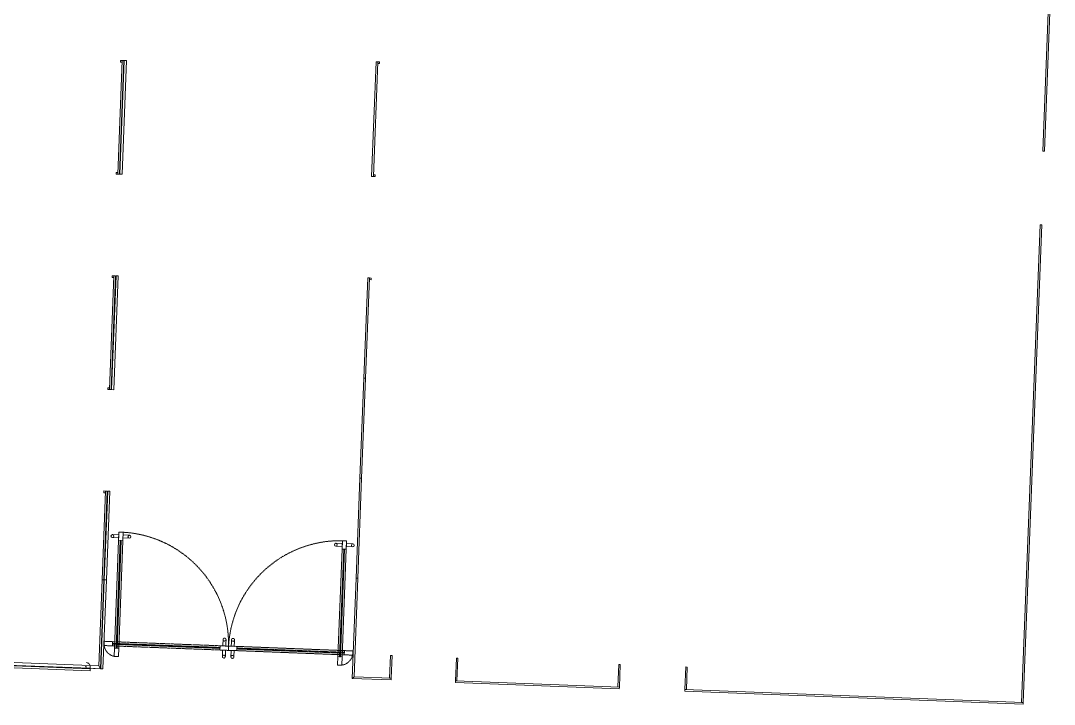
# Model space of a CAD drawing. Header units: millimetres. Extents: x 17924 to 83548, y -4690 to 56252.
# Drawn here: x 51828 to 64035, y 25449 to 33521 of the extents above; entities that cross this region are included whole.
import ezdxf

# ---------------------------------------------------------------- set-up
doc = ezdxf.new("R2010")
doc.units = ezdxf.units.MM
doc.header["$MEASUREMENT"] = 0
doc.linetypes.add('DGN Style 2', pattern=[10, 6, -4])
for name, color, linetype, lineweight in [('DOOR', 40, 'Continuous', 0), ('DOOR-OPNG', 40, 'Continuous', 0), ('GLAZ', 4, 'Continuous', 0), ('WALL-LNIG', 1, 'Continuous', 0)]:
    doc.layers.add(name, color=color, linetype=linetype, lineweight=lineweight)

# ---------------------------------------------------------------- blocks, each defined once
blk = doc.blocks.new('*U39')
at = {"color": 0, "linetype": 'ByBlock', "lineweight": -2}
for p, q in [((7, 0), (-7, 0)), ((0, 7), (0, -7))]:
    blk.add_line(p, q, dxfattribs=at)
blk.add_circle((0, 0), 3.46, dxfattribs=at)
blk = doc.blocks.new('*U206')
at = {"color": 0, "linetype": 'ByBlock', "lineweight": -2, "extrusion": (0, 0, -1), "flags": 128}
blk.add_lwpolyline([(-28, -32), (47, -29), (46, 6), (-29, 3)], dxfattribs=at)
at = {"color": 0, "linetype": 'ByBlock', "lineweight": -2}
blk.add_wipeout([(46, -15), (46, -16), (46, -18), (46, -19), (45, -20), (45, -21), (45, -22), (44, -23), (44, -24), (43, -25), (42, -26), (42, -26), (41, -27), (40, -28), (39, -29), (38, -29), (37, -30), (36, -30), (35, -31), (34, -31), (33, -32), (32, -32), (31, -32), (30, -32), (29, -32), (28, -32), (27, -32), (26, -32), (25, -32), (24, -31), (22, -31), (21, -31), (20, -30), (20, -30), (19, -29), (18, -28), (17, -28), (16, -27), (15, -26), (15, -25), (14, -24), (13, -24), (13, -23), (12, -22), (12, -21), (12, -19), (11, -18), (11, -17), (11, -16), (11, -15), (11, -14), (11, -13), (11, -12), (11, -11), (12, -10), (12, -9), (13, -8), (13, -7), (14, -6), (14, -5), (15, -4), (16, -3), (16, -2), (17, -1), (18, -1), (19, 0), (20, 0), (21, 1), (22, 1), (23, 2), (24, 2), (25, 2), (26, 3), (27, 3), (28, 3), (29, 3), (30, 3), (31, 3), (32, 2), (34, 2), (35, 2), (36, 1), (37, 1), (38, 0), (38, 0), (39, -1), (40, -2), (41, -2), (42, -3), (42, -4), (43, -5), (44, -6), (44, -7), (45, -8), (45, -9), (45, -10), (46, -11), (46, -12), (46, -13)], dxfattribs=at)
at = {"color": 0, "linetype": 'ByBlock', "lineweight": -2, "extrusion": (0, 0, -1)}
blk.add_circle((-29, -15), 17.5, dxfattribs=at)
blk = doc.blocks.new('*U207')
at = {"color": 0, "linetype": 'ByBlock', "lineweight": -2, "flags": 128}
blk.add_lwpolyline([(28, -32), (-47, -29), (-46, 6), (29, 3)], dxfattribs=at)
at = {"color": 0, "linetype": 'ByBlock', "lineweight": -2}
blk.add_wipeout([(46, -15), (46, -14), (46, -13), (46, -12), (46, -11), (45, -10), (45, -9), (45, -8), (44, -7), (44, -6), (43, -5), (42, -4), (42, -3), (41, -2), (40, -2), (39, -1), (38, 0), (38, 0), (37, 1), (36, 1), (35, 2), (34, 2), (32, 2), (31, 3), (30, 3), (29, 3), (28, 3), (27, 3), (26, 3), (25, 2), (24, 2), (23, 2), (22, 1), (21, 1), (20, 0), (19, 0), (18, -1), (17, -1), (16, -2), (16, -3), (15, -4), (14, -5), (14, -6), (13, -7), (13, -8), (12, -9), (12, -10), (11, -11), (11, -12), (11, -13), (11, -14), (11, -15), (11, -16), (11, -17), (11, -18), (12, -19), (12, -21), (12, -22), (13, -23), (13, -24), (14, -24), (15, -25), (15, -26), (16, -27), (17, -28), (18, -28), (19, -29), (20, -30), (20, -30), (21, -31), (23, -31), (24, -31), (25, -32), (26, -32), (27, -32), (28, -32), (29, -32), (30, -32), (31, -32), (32, -32), (33, -32), (34, -31), (35, -31), (36, -30), (37, -30), (38, -29), (39, -29), (40, -28), (41, -27), (42, -26), (42, -26), (43, -25), (44, -24), (44, -23), (45, -22), (45, -21), (45, -20), (46, -19), (46, -18)], dxfattribs=at)
blk.add_circle((29, -15), 17.5, dxfattribs=at)
blk = doc.blocks.new('*U205')
at = {"layer": 'DOOR', "color": 0, "linetype": 'ByBlock', "lineweight": -2, "flags": 128}
blk.add_lwpolyline([(-640, 77), (-740, 80), (-742, 30), (-642, 27), (-640, 77)], close=True, dxfattribs=at)
at = {"layer": 'DOOR', "color": 0, "linetype": 'ByBlock', "lineweight": -2, "extrusion": (0, 0, -1), "rotation": 94.43021704801919}
blk.add_blockref('*U206', (-694, 71), dxfattribs=at)
at = {"layer": 'DOOR', "color": 0, "linetype": 'ByBlock', "lineweight": -2, "rotation": 269.9960612626599}
blk.add_blockref('*U207', (689, -71), dxfattribs=at)
at = {"layer": 'DOOR', "color": 0, "linetype": 'ByBlock', "lineweight": -2}
for p, q in [((-642, 27), (627, -23)), ((629, 27), (-640, 77))]:
    blk.add_line(p, q, dxfattribs=at)
at = {"layer": 'DOOR', "color": 0, "linetype": 'ByBlock', "lineweight": -2, "flags": 128}
blk.add_lwpolyline([(729, 24), (629, 27), (627, -23), (727, -26), (729, 24)], close=True, dxfattribs=at)
at = {"layer": 'GLAZ', "color": 0, "linetype": 'ByBlock', "lineweight": -2, "flags": 128}
blk.add_lwpolyline([(-641, 57), (628, 7), (628, -3), (-641, 47), (-641, 57)], close=True, dxfattribs=at)
blk = doc.blocks.new('*U209')
at = {"color": 0, "linetype": 'ByBlock', "lineweight": -2, "extrusion": (0, 0, -1), "flags": 128}
blk.add_lwpolyline([(-28, -32), (47, -29), (46, 6), (-29, 3)], dxfattribs=at)
at = {"color": 0, "linetype": 'ByBlock', "lineweight": -2}
blk.add_wipeout([(46, -15), (46, -16), (46, -18), (46, -19), (45, -20), (45, -21), (45, -22), (44, -23), (44, -24), (43, -25), (42, -26), (42, -26), (41, -27), (40, -28), (39, -29), (38, -29), (37, -30), (36, -30), (35, -31), (34, -31), (33, -32), (32, -32), (31, -32), (30, -32), (29, -32), (28, -32), (27, -32), (26, -32), (25, -32), (24, -31), (22, -31), (21, -31), (20, -30), (20, -30), (19, -29), (18, -28), (17, -28), (16, -27), (15, -26), (15, -25), (14, -24), (13, -24), (13, -23), (12, -22), (12, -21), (12, -19), (11, -18), (11, -17), (11, -16), (11, -15), (11, -14), (11, -13), (11, -12), (11, -11), (12, -10), (12, -9), (13, -8), (13, -7), (14, -6), (14, -5), (15, -4), (16, -3), (16, -2), (17, -1), (18, -1), (19, 0), (20, 0), (21, 1), (22, 1), (23, 2), (24, 2), (25, 2), (26, 3), (27, 3), (28, 3), (29, 3), (30, 3), (31, 3), (32, 2), (34, 2), (35, 2), (36, 1), (37, 1), (38, 0), (38, 0), (39, -1), (40, -2), (41, -2), (42, -3), (42, -4), (43, -5), (44, -6), (44, -7), (45, -8), (45, -9), (45, -10), (46, -11), (46, -12), (46, -13)], dxfattribs=at)
at = {"color": 0, "linetype": 'ByBlock', "lineweight": -2, "extrusion": (0, 0, -1)}
blk.add_circle((-29, -15), 17.5, dxfattribs=at)
blk = doc.blocks.new('*U210')
at = {"color": 0, "linetype": 'ByBlock', "lineweight": -2, "flags": 128}
blk.add_lwpolyline([(28, -32), (-47, -29), (-46, 6), (29, 3)], dxfattribs=at)
at = {"color": 0, "linetype": 'ByBlock', "lineweight": -2}
blk.add_wipeout([(46, -15), (46, -14), (46, -13), (46, -12), (46, -11), (45, -10), (45, -9), (45, -8), (44, -7), (44, -6), (43, -5), (42, -4), (42, -3), (41, -2), (40, -2), (39, -1), (38, 0), (38, 0), (37, 1), (36, 1), (35, 2), (34, 2), (32, 2), (31, 3), (30, 3), (29, 3), (28, 3), (27, 3), (26, 3), (25, 2), (24, 2), (23, 2), (22, 1), (21, 1), (20, 0), (19, 0), (18, -1), (17, -1), (16, -2), (16, -3), (15, -4), (14, -5), (14, -6), (13, -7), (13, -8), (12, -9), (12, -10), (11, -11), (11, -12), (11, -13), (11, -14), (11, -15), (11, -16), (11, -17), (11, -18), (12, -19), (12, -21), (12, -22), (13, -23), (13, -24), (14, -24), (15, -25), (15, -26), (16, -27), (17, -28), (18, -28), (19, -29), (20, -30), (20, -30), (21, -31), (23, -31), (24, -31), (25, -32), (26, -32), (27, -32), (28, -32), (29, -32), (30, -32), (31, -32), (32, -32), (33, -32), (34, -31), (35, -31), (36, -30), (37, -30), (38, -29), (39, -29), (40, -28), (41, -27), (42, -26), (42, -26), (43, -25), (44, -24), (44, -23), (45, -22), (45, -21), (45, -20), (46, -19), (46, -18)], dxfattribs=at)
blk.add_circle((29, -15), 17.5, dxfattribs=at)
blk = doc.blocks.new('*U208')
at = {"layer": 'DOOR', "color": 0, "linetype": 'ByBlock', "lineweight": -2, "flags": 128}
blk.add_lwpolyline([(-640, 77), (-740, 80), (-742, 30), (-642, 27), (-640, 77)], close=True, dxfattribs=at)
at = {"layer": 'DOOR', "color": 0, "linetype": 'ByBlock', "lineweight": -2, "extrusion": (0, 0, -1), "rotation": 94.43021704801919}
blk.add_blockref('*U209', (-694, 71), dxfattribs=at)
at = {"layer": 'DOOR', "color": 0, "linetype": 'ByBlock', "lineweight": -2, "rotation": 269.9960612626599}
blk.add_blockref('*U210', (689, -71), dxfattribs=at)
at = {"layer": 'DOOR', "color": 0, "linetype": 'ByBlock', "lineweight": -2}
for p, q in [((-642, 27), (627, -23)), ((629, 27), (-640, 77))]:
    blk.add_line(p, q, dxfattribs=at)
at = {"layer": 'DOOR', "color": 0, "linetype": 'ByBlock', "lineweight": -2, "flags": 128}
blk.add_lwpolyline([(729, 24), (629, 27), (627, -23), (727, -26), (729, 24)], close=True, dxfattribs=at)
at = {"layer": 'GLAZ', "color": 0, "linetype": 'ByBlock', "lineweight": -2, "flags": 128}
blk.add_lwpolyline([(-641, 57), (628, 7), (628, -3), (-641, 47), (-641, 57)], close=True, dxfattribs=at)
blk = doc.blocks.new('*U204')
at = {"layer": 'DOOR', "color": 0, "linetype": 'DGN Style 2', "lineweight": -2}
blk.add_blockref('*U205', (8, 542), dxfattribs=at)
at = {"layer": 'DOOR', "color": 0, "lineweight": -2, "rotation": 269.9999999999939}
blk.add_blockref('*U208', (-633, 0), dxfattribs=at)
at = {"layer": 'DOOR-OPNG', "color": 0, "linetype": 'DGN Style 2', "lineweight": -2}
for radius, start, end in [(150, 78.1948, 187.371), (1320, 266.7092, 358.8567)]:
    blk.add_arc((-583, 591), radius, start, end, dxfattribs=at)
blk = doc.blocks.new('*U213')
at = {"color": 0, "linetype": 'ByBlock', "lineweight": -2, "flags": 128}
blk.add_lwpolyline([(28, -32), (-47, -29), (-46, 6), (29, 3)], dxfattribs=at)
at = {"color": 0, "linetype": 'ByBlock', "lineweight": -2}
blk.add_wipeout([(46, -15), (46, -14), (46, -13), (46, -12), (46, -11), (45, -10), (45, -9), (45, -8), (44, -7), (44, -6), (43, -5), (42, -4), (42, -3), (41, -2), (40, -2), (39, -1), (38, 0), (38, 0), (37, 1), (36, 1), (35, 2), (34, 2), (32, 2), (31, 3), (30, 3), (29, 3), (28, 3), (27, 3), (26, 3), (25, 2), (24, 2), (23, 2), (22, 1), (21, 1), (20, 0), (19, 0), (18, -1), (17, -1), (16, -2), (16, -3), (15, -4), (14, -5), (14, -6), (13, -7), (13, -8), (12, -9), (12, -10), (11, -11), (11, -12), (11, -13), (11, -14), (11, -15), (11, -16), (11, -17), (11, -18), (12, -19), (12, -21), (12, -22), (13, -23), (13, -24), (14, -24), (15, -25), (15, -26), (16, -27), (17, -28), (18, -28), (19, -29), (20, -30), (20, -30), (21, -31), (22, -31), (24, -31), (25, -32), (26, -32), (27, -32), (28, -32), (29, -32), (30, -32), (31, -32), (32, -32), (33, -32), (34, -31), (35, -31), (36, -30), (37, -30), (38, -29), (39, -29), (40, -28), (41, -27), (42, -26), (42, -26), (43, -25), (44, -24), (44, -23), (45, -22), (45, -21), (45, -20), (46, -19), (46, -18)], dxfattribs=at)
blk.add_circle((29, -15), 17.5, dxfattribs=at)
blk = doc.blocks.new('*U214')
at = {"color": 0, "linetype": 'ByBlock', "lineweight": -2, "extrusion": (0, 0, -1), "flags": 128}
blk.add_lwpolyline([(-28, -32), (47, -29), (46, 6), (-29, 3)], dxfattribs=at)
at = {"color": 0, "linetype": 'ByBlock', "lineweight": -2}
blk.add_wipeout([(46, -15), (46, -16), (46, -18), (46, -19), (45, -20), (45, -21), (45, -22), (44, -23), (44, -24), (43, -25), (42, -26), (42, -26), (41, -27), (40, -28), (39, -29), (38, -29), (37, -30), (36, -30), (35, -31), (34, -31), (33, -32), (32, -32), (31, -32), (30, -32), (29, -32), (28, -32), (27, -32), (26, -32), (25, -32), (24, -31), (23, -31), (21, -31), (20, -30), (20, -30), (19, -29), (18, -28), (17, -28), (16, -27), (15, -26), (15, -25), (14, -24), (13, -24), (13, -23), (12, -22), (12, -21), (12, -19), (11, -18), (11, -17), (11, -16), (11, -15), (11, -14), (11, -13), (11, -12), (11, -11), (12, -10), (12, -9), (13, -8), (13, -7), (14, -6), (14, -5), (15, -4), (16, -3), (16, -2), (17, -1), (18, -1), (19, 0), (20, 0), (21, 1), (22, 1), (23, 2), (24, 2), (25, 2), (26, 3), (27, 3), (28, 3), (29, 3), (30, 3), (31, 3), (32, 2), (34, 2), (35, 2), (36, 1), (37, 1), (38, 0), (38, 0), (39, -1), (40, -2), (41, -2), (42, -3), (42, -4), (43, -5), (44, -6), (44, -7), (45, -8), (45, -9), (45, -10), (46, -11), (46, -12), (46, -13)], dxfattribs=at)
at = {"color": 0, "linetype": 'ByBlock', "lineweight": -2, "extrusion": (0, 0, -1)}
blk.add_circle((-29, -15), 17.5, dxfattribs=at)
blk = doc.blocks.new('*U212')
at = {"layer": 'DOOR', "color": 0, "linetype": 'ByBlock', "lineweight": -2, "extrusion": (0, 0, -1), "flags": 128}
blk.add_lwpolyline([(640, 77), (740, 80), (742, 30), (642, 27), (640, 77)], close=True, dxfattribs=at)
at = {"layer": 'DOOR', "color": 0, "linetype": 'ByBlock', "lineweight": -2, "extrusion": (0, 0, -1), "rotation": 94.43021704801919}
blk.add_blockref('*U213', (-694, 71), dxfattribs=at)
at = {"layer": 'DOOR', "color": 0, "linetype": 'ByBlock', "lineweight": -2, "rotation": 269.9960612626599}
blk.add_blockref('*U214', (689, -71), dxfattribs=at)
at = {"layer": 'DOOR', "color": 0, "linetype": 'ByBlock', "lineweight": -2}
for p, q in [((-642, 27), (627, -23)), ((629, 27), (-640, 77))]:
    blk.add_line(p, q, dxfattribs=at)
at = {"layer": 'DOOR', "color": 0, "linetype": 'ByBlock', "lineweight": -2, "extrusion": (0, 0, -1), "flags": 128}
blk.add_lwpolyline([(-729, 24), (-629, 27), (-627, -23), (-727, -26), (-729, 24)], close=True, dxfattribs=at)
at = {"layer": 'GLAZ', "color": 0, "linetype": 'ByBlock', "lineweight": -2, "extrusion": (0, 0, -1), "flags": 128}
blk.add_lwpolyline([(641, 57), (-628, 7), (-628, -3), (641, 47), (641, 57)], close=True, dxfattribs=at)
blk = doc.blocks.new('*U216')
at = {"color": 0, "linetype": 'ByBlock', "lineweight": -2, "flags": 128}
blk.add_lwpolyline([(28, -32), (-47, -29), (-46, 6), (29, 3)], dxfattribs=at)
at = {"color": 0, "linetype": 'ByBlock', "lineweight": -2}
blk.add_wipeout([(46, -15), (46, -14), (46, -13), (46, -12), (46, -11), (45, -10), (45, -9), (45, -8), (44, -7), (44, -6), (43, -5), (42, -4), (42, -3), (41, -2), (40, -2), (39, -1), (38, 0), (38, 0), (37, 1), (36, 1), (35, 2), (34, 2), (32, 2), (31, 3), (30, 3), (29, 3), (28, 3), (27, 3), (26, 3), (25, 2), (24, 2), (23, 2), (22, 1), (21, 1), (20, 0), (19, 0), (18, -1), (17, -1), (16, -2), (16, -3), (15, -4), (14, -5), (14, -6), (13, -7), (13, -8), (12, -9), (12, -10), (11, -11), (11, -12), (11, -13), (11, -14), (11, -15), (11, -16), (11, -17), (11, -18), (12, -19), (12, -21), (12, -22), (13, -23), (13, -24), (14, -24), (15, -25), (15, -26), (16, -27), (17, -28), (18, -28), (19, -29), (20, -30), (20, -30), (21, -31), (22, -31), (24, -31), (25, -32), (26, -32), (27, -32), (28, -32), (29, -32), (30, -32), (31, -32), (32, -32), (33, -32), (34, -31), (35, -31), (36, -30), (37, -30), (38, -29), (39, -29), (40, -28), (41, -27), (42, -26), (42, -26), (43, -25), (44, -24), (44, -23), (45, -22), (45, -21), (45, -20), (46, -19), (46, -18)], dxfattribs=at)
blk.add_circle((29, -15), 17.5, dxfattribs=at)
blk = doc.blocks.new('*U217')
at = {"color": 0, "linetype": 'ByBlock', "lineweight": -2, "extrusion": (0, 0, -1), "flags": 128}
blk.add_lwpolyline([(-28, -32), (47, -29), (46, 6), (-29, 3)], dxfattribs=at)
at = {"color": 0, "linetype": 'ByBlock', "lineweight": -2}
blk.add_wipeout([(46, -15), (46, -16), (46, -18), (46, -19), (45, -20), (45, -21), (45, -22), (44, -23), (44, -24), (43, -25), (42, -26), (42, -26), (41, -27), (40, -28), (39, -29), (38, -29), (37, -30), (36, -30), (35, -31), (34, -31), (33, -32), (32, -32), (31, -32), (30, -32), (29, -32), (28, -32), (27, -32), (26, -32), (25, -32), (24, -31), (23, -31), (21, -31), (20, -30), (20, -30), (19, -29), (18, -28), (17, -28), (16, -27), (15, -26), (15, -25), (14, -24), (13, -24), (13, -23), (12, -22), (12, -21), (12, -19), (11, -18), (11, -17), (11, -16), (11, -15), (11, -14), (11, -13), (11, -12), (11, -11), (12, -10), (12, -9), (13, -8), (13, -7), (14, -6), (14, -5), (15, -4), (16, -3), (16, -2), (17, -1), (18, -1), (19, 0), (20, 0), (21, 1), (22, 1), (23, 2), (24, 2), (25, 2), (26, 3), (27, 3), (28, 3), (29, 3), (30, 3), (31, 3), (32, 2), (34, 2), (35, 2), (36, 1), (37, 1), (38, 0), (38, 0), (39, -1), (40, -2), (41, -2), (42, -3), (42, -4), (43, -5), (44, -6), (44, -7), (45, -8), (45, -9), (45, -10), (46, -11), (46, -12), (46, -13)], dxfattribs=at)
at = {"color": 0, "linetype": 'ByBlock', "lineweight": -2, "extrusion": (0, 0, -1)}
blk.add_circle((-29, -15), 17.5, dxfattribs=at)
blk = doc.blocks.new('*U215')
at = {"layer": 'DOOR', "color": 0, "linetype": 'ByBlock', "lineweight": -2, "extrusion": (0, 0, -1), "flags": 128}
blk.add_lwpolyline([(640, 77), (740, 80), (742, 30), (642, 27), (640, 77)], close=True, dxfattribs=at)
at = {"layer": 'DOOR', "color": 0, "linetype": 'ByBlock', "lineweight": -2, "extrusion": (0, 0, -1), "rotation": 94.43021704801919}
blk.add_blockref('*U216', (-694, 71), dxfattribs=at)
at = {"layer": 'DOOR', "color": 0, "linetype": 'ByBlock', "lineweight": -2, "rotation": 269.9960612626599}
blk.add_blockref('*U217', (689, -71), dxfattribs=at)
at = {"layer": 'DOOR', "color": 0, "linetype": 'ByBlock', "lineweight": -2}
for p, q in [((-642, 27), (627, -23)), ((629, 27), (-640, 77))]:
    blk.add_line(p, q, dxfattribs=at)
at = {"layer": 'DOOR', "color": 0, "linetype": 'ByBlock', "lineweight": -2, "extrusion": (0, 0, -1), "flags": 128}
blk.add_lwpolyline([(-729, 24), (-629, 27), (-627, -23), (-727, -26), (-729, 24)], close=True, dxfattribs=at)
at = {"layer": 'GLAZ', "color": 0, "linetype": 'ByBlock', "lineweight": -2, "extrusion": (0, 0, -1), "flags": 128}
blk.add_lwpolyline([(641, 57), (-628, 7), (-628, -3), (641, 47), (641, 57)], close=True, dxfattribs=at)
blk = doc.blocks.new('*U211')
at = {"layer": 'DOOR', "color": 0, "linetype": 'DGN Style 2', "lineweight": -2}
blk.add_blockref('*U212', (8, 542), dxfattribs=at)
at = {"layer": 'DOOR', "color": 0, "lineweight": -2, "rotation": 269.9999999999939}
blk.add_blockref('*U215', (-633, 0), dxfattribs=at)
at = {"layer": 'DOOR-OPNG', "color": 0, "linetype": 'DGN Style 2', "lineweight": -2}
for radius, start, end in [(150, 78.1948, 187.371), (1320, 266.7092, 358.8567)]:
    blk.add_arc((-583, 591), radius, start, end, dxfattribs=at)

msp = doc.modelspace()

# ---------------------------------------------------------------- linework, layer by layer
at = {"layer": 'WALL-LNIG'}
msp.add_line((52348, 25887), (52770, 25870), dxfattribs=at)
at = {"layer": 'WALL-LNIG', "flags": 128}
for points in [[(64015, 34955), (64035, 34954), (63920, 31979), (63900, 31979), (64015, 34955)], [(53027, 33051), (53047, 33051), (52995, 31707), (52975, 31708), (53027, 33051)], [(53027, 33051), (53007, 33052), (53006, 33032), (53026, 33031), (53027, 33051)], [(56025, 33036), (56045, 33035), (55993, 31682), (55973, 31682), (56025, 33036)], [(56045, 33035), (56065, 33034), (56064, 33015), (56045, 33015), (56045, 33035)], [(52955, 31709), (52975, 31708), (52976, 31728), (52956, 31729), (52955, 31709)], [(55993, 31682), (56013, 31681), (56014, 31701), (55994, 31702), (55993, 31682)], [(63867, 31111), (63887, 31110), (63669, 25469), (63649, 25470), (63867, 31111)], [(52929, 30509), (52949, 30508), (52897, 29165), (52877, 29166), (52929, 30509)], [(52909, 30510), (52929, 30509), (52928, 30489), (52908, 30490), (52909, 30510)], [(55927, 30483), (55947, 30483), (55901, 29301), (55881, 29301), (55927, 30483)], [(55947, 30483), (55967, 30482), (55966, 30462), (55946, 30463), (55947, 30483)], [(55881, 29301), (55901, 29301), (55855, 28119), (55835, 28119), (55881, 29301)], [(52857, 29167), (52877, 29166), (52878, 29186), (52858, 29187), (52857, 29167)], [(55835, 28119), (55855, 28119), (55810, 26937), (55790, 26937), (55835, 28119)], [(52831, 27967), (52811, 27968), (52810, 27948), (52830, 27947), (52831, 27967)], [(52790, 26919), (52810, 26918), (52770, 25870), (52751, 25903), (52790, 26919)], [(55790, 26937), (55810, 26937), (55765, 25775), (55744, 25755), (55790, 26937)], [(56196, 26025), (56214, 26024), (56203, 25758), (56185, 25758), (56196, 26025)], [(51450, 25953), (52649, 25907), (52648, 25875), (51449, 25921), (51450, 25953)], [(56974, 25995), (56992, 25994), (56981, 25728), (56963, 25728), (56974, 25995)], [(58891, 25921), (58909, 25920), (58899, 25653), (58881, 25654), (58891, 25921)], [(59683, 25890), (59701, 25889), (59690, 25623), (59672, 25624), (59683, 25890)], [(55765, 25775), (56203, 25758), (56202, 25738), (55744, 25755), (55765, 25775)], [(56963, 25728), (58899, 25653), (58898, 25633), (56963, 25708), (56963, 25728)], [(59672, 25624), (63669, 25469), (63668, 25449), (59672, 25604), (59672, 25624)]]:
    msp.add_lwpolyline(points, close=True, dxfattribs=at)
at = {"layer": 'WALL-LNIG', "lineweight": 0, "flags": 128}
for points in [[(53000, 31708), (53052, 33050), (53077, 33050), (53025, 31707), (53000, 31708)], [(52902, 29165), (52954, 30508), (52979, 30507), (52927, 29164), (52902, 29165)], [(52815, 26918), (52856, 27966), (52881, 27965), (52840, 26917), (52815, 26918)], [(52775, 25870), (52815, 26918), (52840, 26917), (52800, 25869), (52775, 25870)], [(51449, 25916), (52648, 25870), (52647, 25845), (51448, 25891), (51449, 25916)]]:
    msp.add_lwpolyline(points, close=True, dxfattribs=at)
at = {"layer": 'WALL-LNIG', "flags": 128}
msp.add_lwpolyline([(52810, 26918), (52851, 27966), (52831, 27967), (52790, 26919)], dxfattribs=at)
at = {"layer": 'WALL-LNIG', "linetype": 'Continuous', "flags": 128}
msp.add_lwpolyline([(52649, 25907), (52751, 25903), (52770, 25870), (52648, 25875), (52649, 25907)], close=True, dxfattribs=at)
at = {"layer": 'WALL-LNIG', "linetype": 'DGN Style 2'}
msp.add_arc((52599, 25893), 50, 357.7868, 87.7869, dxfattribs=at)

# ---------------------------------------------------------------- block references
at = {"layer": 'WALL-LNIG', "linetype": 'Continuous', "lineweight": 0}
msp.add_blockref('*U39', (52599, 25893), dxfattribs=at)

# ---------------------------------------------------------------- next in the draw order: block references
at = {"layer": 'DOOR', "linetype": 'DGN Style 2', "rotation": 180}
msp.add_blockref('*U204', (55018, 26652), dxfattribs=at)

# ---------------------------------------------------------------- next in the draw order: block references
at = {"layer": 'DOOR', "linetype": 'DGN Style 2', "extrusion": (0, 0, -1), "rotation": 184.4341391908506}
msp.add_blockref('*U211', (-53590, 26707), dxfattribs=at)

doc.saveas('drawing.dxf')
